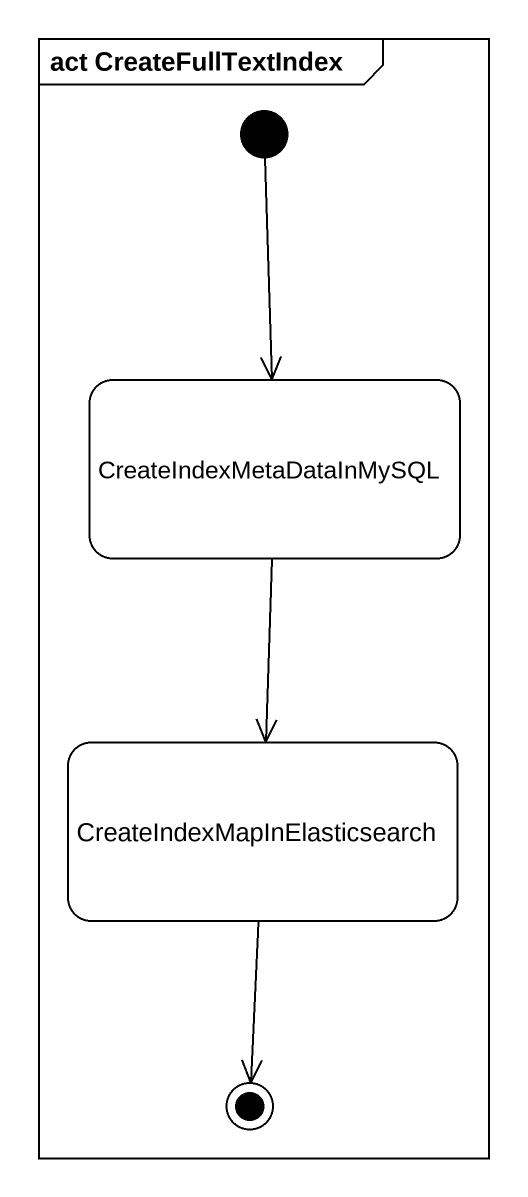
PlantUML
@startuml
mainframe act CreateFullTextIndex
hide empty description
state CreateIndexMetaDataInMySQL
state "CreateIndexMapInElasticsearch" as CreateIndexMapInElasticsearc
[*] --> CreateIndexMetaDataInMySQL
CreateIndexMetaDataInMySQL --> CreateIndexMapInElasticsearc
CreateIndexMapInElasticsearc --> [*]
@enduml
